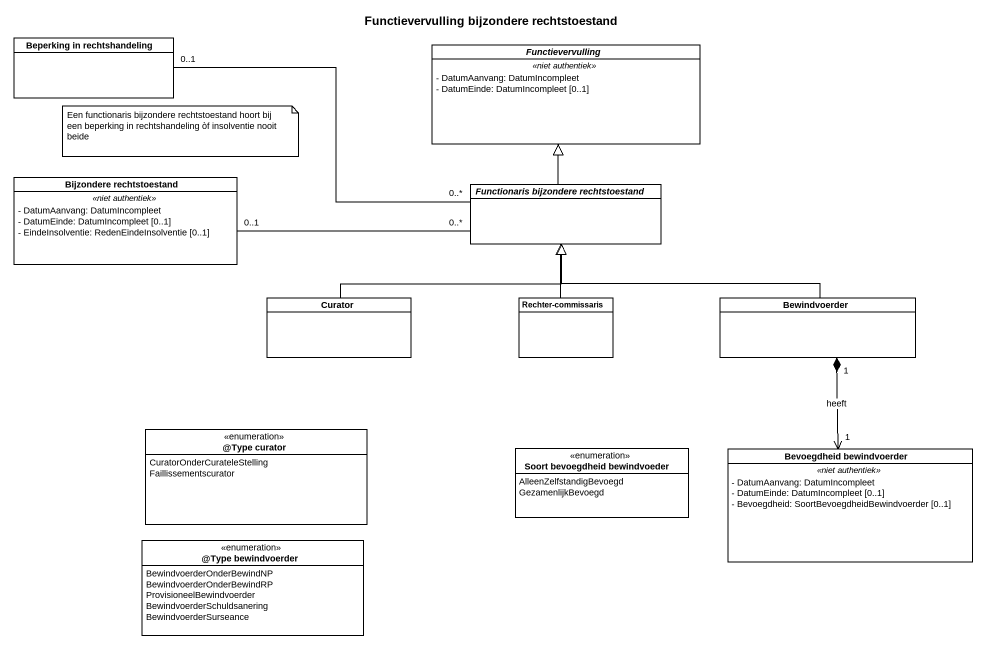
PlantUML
@startuml
title Functievervulling bijzondere rechtstoestand
hide circle
hide empty members
skinparam classAttributeIconSize 0
class "Beperking in rechtshandeling" as Beperking_in_rechtshandeling
abstract class Functievervulling {
  .. <<niet authentiek>> ..
  - DatumAanvang: DatumIncompleet
  - DatumEinde: DatumIncompleet [0..1]
}
class "Bijzondere rechtstoestand" as Bijzondere_rechtstoestand {
  .. <<niet authentiek>> ..
  - DatumAanvang: DatumIncompleet
  - DatumEinde: DatumIncompleet [0..1]
  - EindeInsolventie: RedenEindeInsolventie [0..1]
}
abstract class "Functionaris bijzondere rechtstoestand" as Functionaris_bijzondere
class Curator
class "Rechter-commissaris" as Rechter_commissaris
class Bewindvoerder
enum "@Type curator" as Type_curator {
  CuratorOnderCurateleStelling
  Faillissementscurator
}
enum "Soort bevoegdheid bewindvoeder" as Soort_bevoegdheid {
  AlleenZelfstandigBevoegd
  GezamenlijkBevoegd
}
class "Bevoegdheid bewindvoerder" as Bevoegdheid_bewindvoerder {
  .. <<niet authentiek>> ..
  - DatumAanvang: DatumIncompleet
  - DatumEinde: DatumIncompleet [0..1]
  - Bevoegdheid: SoortBevoegdheidBewindvoerder [0..1]
}
enum "@Type bewindvoerder" as Type_bewindvoerder {
  BewindvoerderOnderBewindNP
  BewindvoerderOnderBewindRP
  ProvisioneelBewindvoerder
  BewindvoerderSchuldsanering
  BewindvoerderSurseance
}
Functionaris_bijzondere "0..*" -left- "0..1" Beperking_in_rechtshandeling
Functionaris_bijzondere -up-|> Functievervulling
Functionaris_bijzondere "0..*" -left- "0..1" Bijzondere_rechtstoestand
Curator -right-|> Functionaris_bijzondere
Rechter_commissaris -up-|> Functionaris_bijzondere
Bewindvoerder -left-|> Functionaris_bijzondere
Bevoegdheid_bewindvoerder "1" <-up-* "1" Bewindvoerder : heeft
note as N1
  Een functionaris bijzondere rechtstoestand hoort bij een beperking in rechtshandeling òf insolventie nooit beide
end note
@enduml
